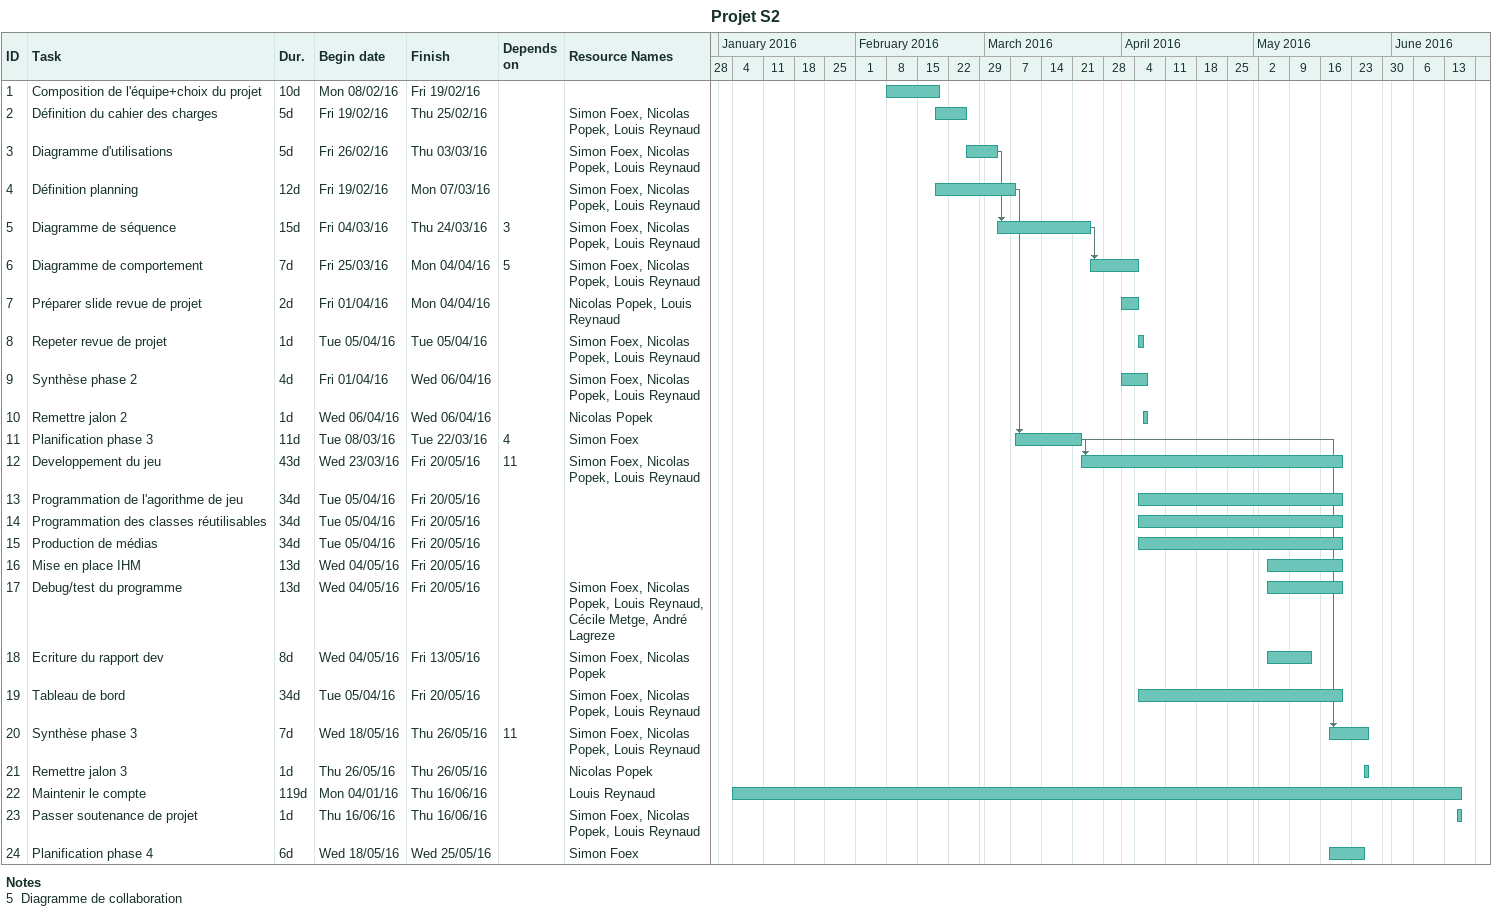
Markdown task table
Projet S2

| ID | Task | Duration | Start | Finish | Predecessors | Resources |
|---|---|---|---|---|---|---|
| 1 | Composition de l'équipe+choix du projet | 10d | 2016-02-08 | 2016-02-19 |  |  |
| 2 | Définition du cahier des charges | 5d | 2016-02-19 | 2016-02-25 |  | Simon Foex, Nicolas Popek, Louis Reynaud |
| 3 | Diagramme d'utilisations | 5d | 2016-02-26 | 2016-03-03 |  | Simon Foex, Nicolas Popek, Louis Reynaud |
| 4 | Définition planning | 12d | 2016-02-19 | 2016-03-07 |  | Simon Foex, Nicolas Popek, Louis Reynaud |
| 5 | Diagramme de séquence | 15d | 2016-03-04 | 2016-03-24 | 3 | Simon Foex, Nicolas Popek, Louis Reynaud |
| 6 | Diagramme de comportement | 7d | 2016-03-25 | 2016-04-04 | 5 | Simon Foex, Nicolas Popek, Louis Reynaud |
| 7 | Préparer slide revue de projet | 2d | 2016-04-01 | 2016-04-04 |  | Nicolas Popek, Louis Reynaud |
| 8 | Repeter revue de projet | 1d | 2016-04-05 | 2016-04-05 |  | Simon Foex, Nicolas Popek, Louis Reynaud |
| 9 | Synthèse phase 2 | 4d | 2016-04-01 | 2016-04-06 |  | Simon Foex, Nicolas Popek, Louis Reynaud |
| 10 | Remettre jalon 2 | 1d | 2016-04-06 | 2016-04-06 |  | Nicolas Popek |
| 11 | Planification phase 3 | 11d | 2016-03-08 | 2016-03-22 | 4 | Simon Foex |
| 12 | Developpement du jeu | 43d | 2016-03-23 | 2016-05-20 | 11 | Simon Foex, Nicolas Popek, Louis Reynaud |
| 13 | Programmation de l'agorithme de jeu | 34d | 2016-04-05 | 2016-05-20 |  |  |
| 14 | Programmation des classes réutilisables | 34d | 2016-04-05 | 2016-05-20 |  |  |
| 15 | Production de médias | 34d | 2016-04-05 | 2016-05-20 |  |  |
| 16 | Mise en place IHM | 13d | 2016-05-04 | 2016-05-20 |  |  |
| 17 | Debug/test du programme | 13d | 2016-05-04 | 2016-05-20 |  | Simon Foex, Nicolas Popek, Louis Reynaud, Cécile Metge, André Lagreze |
| 18 | Ecriture du rapport dev | 8d | 2016-05-04 | 2016-05-13 |  | Simon Foex, Nicolas Popek |
| 19 | Tableau de bord | 34d | 2016-04-05 | 2016-05-20 |  | Simon Foex, Nicolas Popek, Louis Reynaud |
| 20 | Synthèse phase 3 | 7d | 2016-05-18 | 2016-05-26 | 11 | Simon Foex, Nicolas Popek, Louis Reynaud |
| 21 | Remettre jalon 3 | 1d | 2016-05-26 | 2016-05-26 |  | Nicolas Popek |
| 22 | Maintenir le compte | 119d | 2016-01-04 | 2016-06-16 |  | Louis Reynaud |
| 23 | Passer soutenance de projet | 1d | 2016-06-16 | 2016-06-16 |  | Simon Foex, Nicolas Popek, Louis Reynaud |
| 24 | Planification phase 4 | 6d | 2016-05-18 | 2016-05-25 |  | Simon Foex |

Notes
- 5: Diagramme de collaboration
